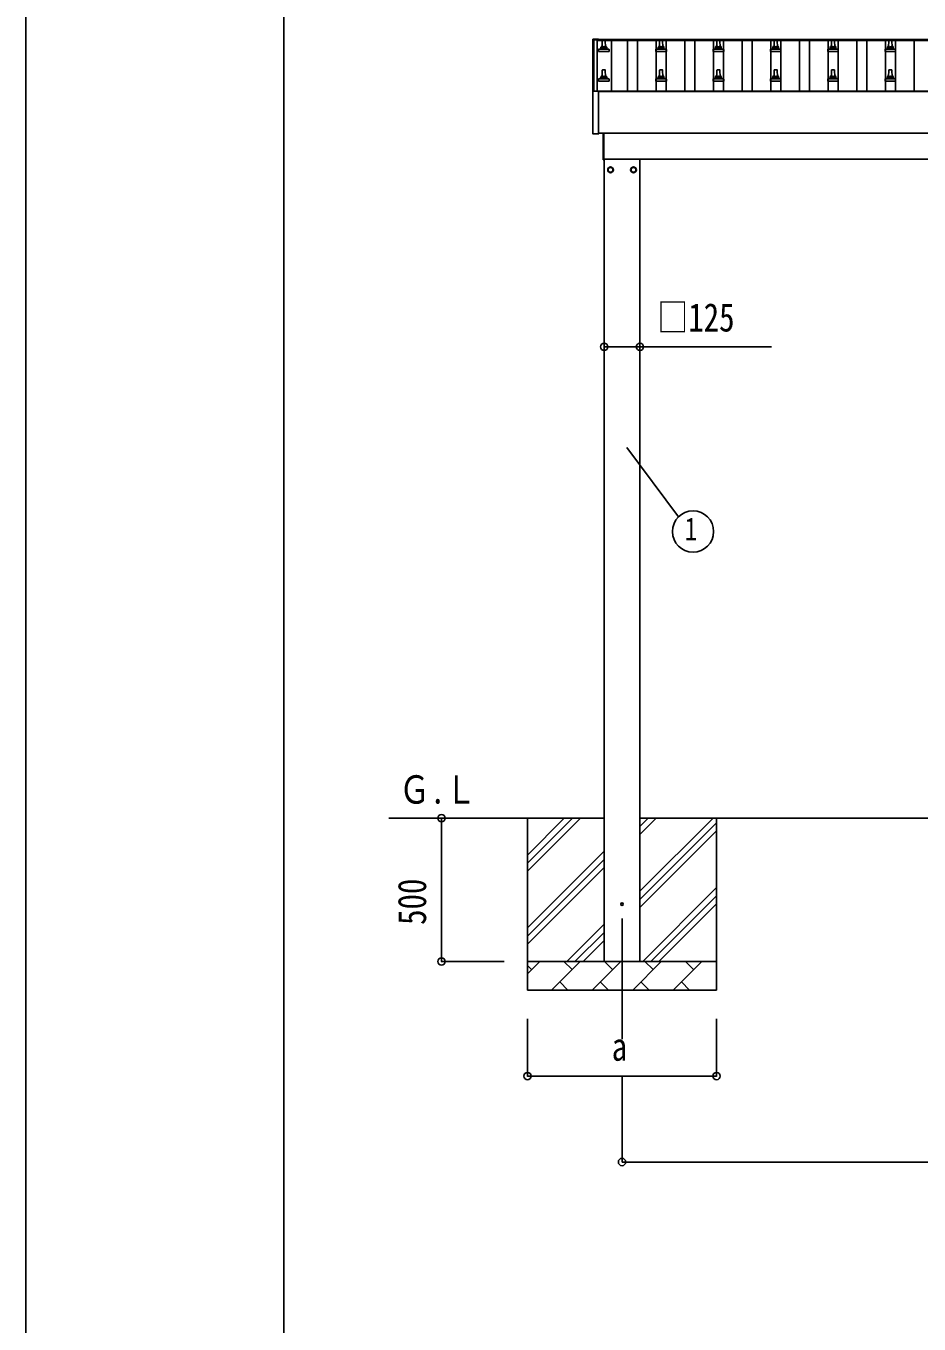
# Model space of a CAD drawing. Units: millimetres, scale not verified. Extents: x -12615 to 12615, y -8910 to 8910.
# Drawn here: x -12615 to -9498, y -4379 to 151 of the extents above; entities that cross this region are included whole.
import ezdxf
from ezdxf.enums import TextEntityAlignment as Align

# ---------------------------------------------------------------- set-up
doc = ezdxf.new("R2010")
doc.units = ezdxf.units.MM
doc.header["$LTSCALE"] = 40
for name, color, linetype in [('0-4_YKK_12', 2, 'Continuous'), ('0-5_YKK_13', 4, 'Continuous'), ('0-6_YKK_A1', 4, 'Continuous'), ('0-7_YKK_D', 6, 'Continuous'), ('0-8_YKK_ZWAK', 7, 'Continuous')]:
    doc.layers.add(name, color=color, linetype=linetype)
doc.styles.add('ＭＳ ゴシック', font='')
doc.styles.get('ＭＳ ゴシック').set_extended_font_data('MS Gothic')

msp = doc.modelspace()

# ---------------------------------------------------------------- linework, layer by layer
at = {"layer": '0-4_YKK_12'}
msp.add_line((-10534.94, -2964), (-10534.94, -3385.56), dxfattribs=at)
at = {"layer": '0-5_YKK_13'}
for p, q in [((-10636.74, 104.11), (-10636.74, 103.51)), ((-10636.74, 103.51), (-10636.74, -77.16)), ((-10635.74, 104.63), (-10617.74, 104.63)), ((-10616.74, 103.45), (-10616.74, 104.11)), ((-10616.74, 103.45), (-10616.74, 103.51)), ((-10604.44, 76.93), (-10603.71, 100.45)), ((-10602.71, 101.43), (-10594.17, 101.43)), ((-10593.17, 100.45), (-10592.44, 76.93)), ((-10404.44, 76.93), (-10403.71, 100.45)), ((-10402.71, 101.43), (-10394.17, 101.43)), ((-10393.17, 100.45), (-10392.44, 76.93)), ((-10204.44, 76.93), (-10203.71, 100.45)), ((-10202.71, 101.43), (-10194.17, 101.43)), ((-10193.17, 100.45), (-10192.44, 76.93)), ((-10004.44, 76.93), (-10003.71, 100.45)), ((-10002.71, 101.43), (-9994.17, 101.43)), ((-9993.17, 100.45), (-9992.44, 76.93)), ((-9804.44, 76.93), (-9803.71, 100.45)), ((-9802.71, 101.43), (-9794.17, 101.43)), ((-9793.17, 100.45), (-9792.44, 76.93)), ((-9604.44, 76.93), (-9603.71, 100.45)), ((-9602.71, 101.43), (-9594.17, 101.43)), ((-9593.17, 100.45), (-9592.44, 76.93)), ((-10616.69, 61.43), (-10616.69, 69.14)), ((-10580.19, 61.43), (-10616.69, 61.43)), ((-10616.31, 69.93), (-10580.57, 69.93)), ((-10615.93, 70.11), (-10609.2, 71.74)), ((-10608.82, 71.93), (-10588.06, 71.93)), ((-10608.44, 72.71), (-10608.44, 76.93)), ((-10607.44, 76.93), (-10589.44, 76.93)), ((-10588.44, 72.71), (-10588.44, 76.93)), ((-10580.95, 70.11), (-10587.68, 71.74)), ((-10580.19, 61.43), (-10580.19, 69.14)), ((-10416.69, 61.43), (-10416.69, 69.14)), ((-10380.19, 61.43), (-10416.69, 61.43)), ((-10416.31, 69.93), (-10380.57, 69.93)), ((-10415.93, 70.11), (-10409.2, 71.74)), ((-10408.82, 71.93), (-10388.06, 71.93)), ((-10408.44, 72.71), (-10408.44, 76.93)), ((-10407.44, 76.93), (-10389.44, 76.93)), ((-10388.44, 72.71), (-10388.44, 76.93)), ((-10380.95, 70.11), (-10387.68, 71.74)), ((-10380.19, 61.43), (-10380.19, 69.14)), ((-10216.69, 61.43), (-10216.69, 69.14)), ((-10180.19, 61.43), (-10216.69, 61.43)), ((-10216.31, 69.93), (-10180.57, 69.93)), ((-10215.93, 70.11), (-10209.2, 71.74)), ((-10208.82, 71.93), (-10188.06, 71.93)), ((-10208.44, 72.71), (-10208.44, 76.93)), ((-10207.44, 76.93), (-10189.44, 76.93)), ((-10188.44, 72.71), (-10188.44, 76.93)), ((-10180.95, 70.11), (-10187.68, 71.74)), ((-10180.19, 61.43), (-10180.19, 69.14)), ((-10016.69, 61.43), (-10016.69, 69.14)), ((-9980.19, 61.43), (-10016.69, 61.43)), ((-10016.31, 69.93), (-9980.57, 69.93)), ((-10015.93, 70.11), (-10009.2, 71.74)), ((-10008.82, 71.93), (-9988.06, 71.93)), ((-10008.44, 72.71), (-10008.44, 76.93)), ((-10007.44, 76.93), (-9989.44, 76.93)), ((-9988.44, 72.71), (-9988.44, 76.93)), ((-9980.95, 70.11), (-9987.68, 71.74)), ((-9980.19, 61.43), (-9980.19, 69.14)), ((-9816.69, 61.43), (-9816.69, 69.14)), ((-9780.19, 61.43), (-9816.69, 61.43)), ((-9816.31, 69.93), (-9780.57, 69.93)), ((-9815.93, 70.11), (-9809.2, 71.74)), ((-9808.82, 71.93), (-9788.06, 71.93)), ((-9808.44, 72.71), (-9808.44, 76.93)), ((-9807.44, 76.93), (-9789.44, 76.93)), ((-9788.44, 72.71), (-9788.44, 76.93)), ((-9780.95, 70.11), (-9787.68, 71.74)), ((-9780.19, 61.43), (-9780.19, 69.14)), ((-9616.69, 61.43), (-9616.69, 69.14)), ((-9580.19, 61.43), (-9616.69, 61.43)), ((-9616.31, 69.93), (-9580.57, 69.93)), ((-9615.93, 70.11), (-9609.2, 71.74)), ((-9608.82, 71.93), (-9588.06, 71.93)), ((-9608.44, 72.71), (-9608.44, 76.93)), ((-9607.44, 76.93), (-9589.44, 76.93)), ((-9588.44, 72.71), (-9588.44, 76.93)), ((-9580.95, 70.11), (-9587.68, 71.74)), ((-9580.19, 61.43), (-9580.19, 69.14)), ((-10616.69, -41.91), (-10616.69, -34.19)), ((-10580.19, -41.91), (-10616.69, -41.91)), ((-10616.31, -33.41), (-10580.57, -33.41)), ((-10615.93, -33.22), (-10609.2, -31.59)), ((-10608.82, -31.41), (-10588.06, -31.41)), ((-10608.44, -30.62), (-10608.44, -26.41)), ((-10607.44, -26.41), (-10589.44, -26.41)), ((-10604.44, -26.41), (-10603.71, -2.88)), ((-10602.71, -1.91), (-10594.17, -1.91)), ((-10593.17, -2.88), (-10592.44, -26.41)), ((-10588.44, -30.62), (-10588.44, -26.41)), ((-10580.95, -33.22), (-10587.68, -31.59)), ((-10580.19, -41.91), (-10580.19, -34.19)), ((-10416.69, -41.91), (-10416.69, -34.19)), ((-10380.19, -41.91), (-10416.69, -41.91)), ((-10416.31, -33.41), (-10380.57, -33.41)), ((-10415.93, -33.22), (-10409.2, -31.59)), ((-10408.82, -31.41), (-10388.06, -31.41)), ((-10408.44, -30.62), (-10408.44, -26.41)), ((-10407.44, -26.41), (-10389.44, -26.41)), ((-10404.44, -26.41), (-10403.71, -2.88)), ((-10402.71, -1.91), (-10394.17, -1.91)), ((-10393.17, -2.88), (-10392.44, -26.41)), ((-10388.44, -30.62), (-10388.44, -26.41)), ((-10380.95, -33.22), (-10387.68, -31.59)), ((-10380.19, -41.91), (-10380.19, -34.19)), ((-10216.69, -41.91), (-10216.69, -34.19)), ((-10180.19, -41.91), (-10216.69, -41.91)), ((-10216.31, -33.41), (-10180.57, -33.41)), ((-10215.93, -33.22), (-10209.2, -31.59)), ((-10208.82, -31.41), (-10188.06, -31.41)), ((-10208.44, -30.62), (-10208.44, -26.41)), ((-10207.44, -26.41), (-10189.44, -26.41)), ((-10204.44, -26.41), (-10203.71, -2.88)), ((-10202.71, -1.91), (-10194.17, -1.91)), ((-10193.17, -2.88), (-10192.44, -26.41)), ((-10188.44, -30.62), (-10188.44, -26.41)), ((-10180.95, -33.22), (-10187.68, -31.59)), ((-10180.19, -41.91), (-10180.19, -34.19)), ((-10016.69, -41.91), (-10016.69, -34.19)), ((-9980.19, -41.91), (-10016.69, -41.91)), ((-10016.31, -33.41), (-9980.57, -33.41)), ((-10015.93, -33.22), (-10009.2, -31.59)), ((-10008.82, -31.41), (-9988.06, -31.41)), ((-10008.44, -30.62), (-10008.44, -26.41)), ((-10007.44, -26.41), (-9989.44, -26.41)), ((-10004.44, -26.41), (-10003.71, -2.88)), ((-10002.71, -1.91), (-9994.17, -1.91)), ((-9993.17, -2.88), (-9992.44, -26.41)), ((-9988.44, -30.62), (-9988.44, -26.41)), ((-9980.95, -33.22), (-9987.68, -31.59)), ((-9980.19, -41.91), (-9980.19, -34.19)), ((-9816.69, -41.91), (-9816.69, -34.19)), ((-9780.19, -41.91), (-9816.69, -41.91)), ((-9816.31, -33.41), (-9780.57, -33.41)), ((-9815.93, -33.22), (-9809.2, -31.59)), ((-9808.82, -31.41), (-9788.06, -31.41)), ((-9808.44, -30.62), (-9808.44, -26.41)), ((-9807.44, -26.41), (-9789.44, -26.41)), ((-9804.44, -26.41), (-9803.71, -2.88)), ((-9802.71, -1.91), (-9794.17, -1.91)), ((-9793.17, -2.88), (-9792.44, -26.41)), ((-9788.44, -30.62), (-9788.44, -26.41)), ((-9780.95, -33.22), (-9787.68, -31.59)), ((-9780.19, -41.91), (-9780.19, -34.19)), ((-9616.69, -41.91), (-9616.69, -34.19)), ((-9580.19, -41.91), (-9616.69, -41.91)), ((-9616.31, -33.41), (-9580.57, -33.41)), ((-9615.93, -33.22), (-9609.2, -31.59)), ((-9608.82, -31.41), (-9588.06, -31.41)), ((-9608.44, -30.62), (-9608.44, -26.41)), ((-9607.44, -26.41), (-9589.44, -26.41)), ((-9604.44, -26.41), (-9603.71, -2.88)), ((-9602.71, -1.91), (-9594.17, -1.91)), ((-9593.17, -2.88), (-9592.44, -26.41)), ((-9588.44, -30.62), (-9588.44, -26.41)), ((-9580.95, -33.22), (-9587.68, -31.59)), ((-9580.19, -41.91), (-9580.19, -34.19)), ((-10636.74, -77.16), (-10636.74, -225.16)), ((-10635.74, -76.66), (-10636.24, -76.66)), ((-10617.74, -76.66), (-10635.74, -76.66)), ((-10617.24, -76.66), (-10617.74, -76.66)), ((-10616.74, -225.16), (-10616.74, -77.16)), ((-10636.24, -225.66), (-10617.24, -225.66)), ((-10600.44, -316.5), (-10600.44, -223.03)), ((-10598.44, -223.03), (-10598.44, -316.5)), ((-10598.44, -316.5), (-10600.44, -316.5)), ((-10566.34, -350.75), (-10566.44, -350.75)), ((-10566.34, -351.25), (-10566.44, -351.25)), ((-10503.54, -350.75), (-10503.44, -350.75)), ((-10503.54, -351.25), (-10503.44, -351.25))]:
    msp.add_line(p, q, dxfattribs=at)
for points in [[(-10636.74, 104.11), (-10636.71, 104.3), (-10636.63, 104.43), (-10636.54, 104.51), (-10636.46, 104.57), (-10636.38, 104.6), (-10636.33, 104.61), (-10636.29, 104.61), (-10636.25, 104.62), (-10636.06, 104.63), (-10635.88, 104.63), (-10635.74, 104.63)], [(-10617.74, 104.63), (-10617.55, 104.63), (-10617.38, 104.63), (-10617.24, 104.62), (-10617.17, 104.61), (-10617.11, 104.6), (-10617.02, 104.56), (-10616.89, 104.46), (-10616.8, 104.33), (-10616.79, 104.31)]]:
    msp.add_lwpolyline(points, dxfattribs=at)
for points in [[(-10574.94, -341.19), (-10583.44, -346.09), (-10583.44, -355.91), (-10574.94, -360.81), (-10566.44, -355.91), (-10566.44, -346.09)], [(-10494.94, -341.19), (-10486.44, -346.09), (-10486.44, -355.91), (-10494.94, -360.81), (-10503.44, -355.91), (-10503.44, -346.09)]]:
    msp.add_lwpolyline(points, close=True, dxfattribs=at)
for centre, radius in [((-10574.94, -351), 10), ((-10574.94, -351), 8.5), ((-10494.94, -351), 10), ((-10494.94, -351), 8.5), ((-10534.94, -2914), 4.5)]:
    msp.add_circle(centre, radius, dxfattribs=at)
for centre, radius, start, end in [((-10617.24, 104.11), 0.499, 0.00068, 23.5008), ((-10602.71, 100.43), 1, 90, 178.60509), ((-10594.17, 100.43), 1, 1.39491, 90), ((-10402.71, 100.43), 1, 90, 178.60509), ((-10394.17, 100.43), 1, 1.39491, 90), ((-10202.71, 100.43), 1, 90, 178.60509), ((-10194.17, 100.43), 1, 1.39491, 90), ((-10002.71, 100.43), 1, 90, 178.60509), ((-9994.17, 100.43), 1, 1.39491, 90), ((-9802.71, 100.43), 1, 90, 178.60509), ((-9794.17, 100.43), 1, 1.39491, 90), ((-9602.71, 100.43), 1, 90, 178.60509), ((-9594.17, 100.43), 1, 1.39491, 90), ((-10615.69, 69.14), 1, 103.62699, 180), ((-10609.44, 72.71), 1, 283.62699, 0), ((-10604.36, 76.29), 4.13, 90, 171.17633), ((-10607.44, 75.93), 1, 90, 180), ((-10595.11, 76.93), 4.83, 133.60282, 180), ((-10601.77, 76.93), 4.83, 0, 46.39718), ((-10592.53, 76.29), 4.13, 8.82367, 90), ((-10589.44, 75.93), 1, 0, 90), ((-10587.44, 72.71), 1, 180, 256.37301), ((-10581.19, 69.14), 1, 0, 76.37301), ((-10415.69, 69.14), 1, 103.62699, 180), ((-10409.44, 72.71), 1, 283.62699, 0), ((-10404.36, 76.29), 4.13, 90, 171.17633), ((-10407.44, 75.93), 1, 90, 180), ((-10395.11, 76.93), 4.83, 133.60282, 180), ((-10401.77, 76.93), 4.83, 0, 46.39718), ((-10392.53, 76.29), 4.13, 8.82367, 90), ((-10389.44, 75.93), 1, 0, 90), ((-10387.44, 72.71), 1, 180, 256.37301), ((-10381.19, 69.14), 1, 0, 76.37301), ((-10215.69, 69.14), 1, 103.62699, 180), ((-10209.44, 72.71), 1, 283.62699, 0), ((-10204.36, 76.29), 4.13, 90, 171.17633), ((-10207.44, 75.93), 1, 90, 180), ((-10195.11, 76.93), 4.83, 133.60282, 180), ((-10201.77, 76.93), 4.83, 0, 46.39718), ((-10192.53, 76.29), 4.13, 8.82367, 90), ((-10189.44, 75.93), 1, 0, 90), ((-10187.44, 72.71), 1, 180, 256.37301), ((-10181.19, 69.14), 1, 0, 76.37301), ((-10015.69, 69.14), 1, 103.62699, 180), ((-10009.44, 72.71), 1, 283.62699, 0), ((-10004.36, 76.29), 4.13, 90, 171.17633), ((-10007.44, 75.93), 1, 90, 180), ((-9995.11, 76.93), 4.83, 133.60282, 180), ((-10001.77, 76.93), 4.83, 0, 46.39718), ((-9992.53, 76.29), 4.13, 8.82367, 90), ((-9989.44, 75.93), 1, 0, 90), ((-9987.44, 72.71), 1, 180, 256.37301), ((-9981.19, 69.14), 1, 0, 76.37301), ((-9815.69, 69.14), 1, 103.62699, 180), ((-9809.44, 72.71), 1, 283.62699, 0), ((-9804.36, 76.29), 4.13, 90, 171.17633), ((-9807.44, 75.93), 1, 90, 180), ((-9795.11, 76.93), 4.83, 133.60282, 180), ((-9801.77, 76.93), 4.83, 0, 46.39718), ((-9792.53, 76.29), 4.13, 8.82367, 90), ((-9789.44, 75.93), 1, 0, 90), ((-9787.44, 72.71), 1, 180, 256.37301), ((-9781.19, 69.14), 1, 0, 76.37301), ((-9615.69, 69.14), 1, 103.62699, 180), ((-9609.44, 72.71), 1, 283.62699, 0), ((-9604.36, 76.29), 4.13, 90, 171.17633), ((-9607.44, 75.93), 1, 90, 180), ((-9595.11, 76.93), 4.83, 133.60282, 180), ((-9601.77, 76.93), 4.83, 0, 46.39718), ((-9592.53, 76.29), 4.13, 8.82367, 90), ((-9589.44, 75.93), 1, 0, 90), ((-9587.44, 72.71), 1, 180, 256.37301), ((-9581.19, 69.14), 1, 0, 76.37301), ((-10615.69, -34.19), 1, 103.62699, 180), ((-10609.44, -30.62), 1, 283.62699, 0), ((-10604.36, -27.04), 4.13, 90, 171.17633), ((-10607.44, -27.41), 1, 90, 180), ((-10602.71, -2.91), 1, 90, 178.60509), ((-10595.11, -26.41), 4.83, 133.60282, 180), ((-10601.77, -26.41), 4.83, 0, 46.39718), ((-10594.17, -2.91), 1, 1.39491, 90), ((-10592.53, -27.04), 4.13, 8.82367, 90), ((-10589.44, -27.41), 1, 0, 90), ((-10587.44, -30.62), 1, 180, 256.37301), ((-10581.19, -34.19), 1, 0, 76.37301), ((-10415.69, -34.19), 1, 103.62699, 180), ((-10409.44, -30.62), 1, 283.62699, 0), ((-10404.36, -27.04), 4.13, 90, 171.17633), ((-10407.44, -27.41), 1, 90, 180), ((-10402.71, -2.91), 1, 90, 178.60509), ((-10395.11, -26.41), 4.83, 133.60282, 180), ((-10401.77, -26.41), 4.83, 0, 46.39718), ((-10394.17, -2.91), 1, 1.39491, 90), ((-10392.53, -27.04), 4.13, 8.82367, 90), ((-10389.44, -27.41), 1, 0, 90), ((-10387.44, -30.62), 1, 180, 256.37301), ((-10381.19, -34.19), 1, 0, 76.37301), ((-10215.69, -34.19), 1, 103.62699, 180), ((-10209.44, -30.62), 1, 283.62699, 0), ((-10204.36, -27.04), 4.13, 90, 171.17633), ((-10207.44, -27.41), 1, 90, 180), ((-10202.71, -2.91), 1, 90, 178.60509), ((-10195.11, -26.41), 4.83, 133.60282, 180), ((-10201.77, -26.41), 4.83, 0, 46.39718), ((-10194.17, -2.91), 1, 1.39491, 90), ((-10192.53, -27.04), 4.13, 8.82367, 90), ((-10189.44, -27.41), 1, 0, 90), ((-10187.44, -30.62), 1, 180, 256.37301), ((-10181.19, -34.19), 1, 0, 76.37301), ((-10015.69, -34.19), 1, 103.62699, 180), ((-10009.44, -30.62), 1, 283.62699, 0), ((-10004.36, -27.04), 4.13, 90, 171.17633), ((-10007.44, -27.41), 1, 90, 180), ((-10002.71, -2.91), 1, 90, 178.60509), ((-9995.11, -26.41), 4.83, 133.60282, 180), ((-10001.77, -26.41), 4.83, 0, 46.39718), ((-9994.17, -2.91), 1, 1.39491, 90), ((-9992.53, -27.04), 4.13, 8.82367, 90), ((-9989.44, -27.41), 1, 0, 90), ((-9987.44, -30.62), 1, 180, 256.37301), ((-9981.19, -34.19), 1, 0, 76.37301), ((-9815.69, -34.19), 1, 103.62699, 180), ((-9809.44, -30.62), 1, 283.62699, 0), ((-9804.36, -27.04), 4.13, 90, 171.17633), ((-9807.44, -27.41), 1, 90, 180), ((-9802.71, -2.91), 1, 90, 178.60509), ((-9795.11, -26.41), 4.83, 133.60282, 180), ((-9801.77, -26.41), 4.83, 0, 46.39718), ((-9794.17, -2.91), 1, 1.39491, 90), ((-9792.53, -27.04), 4.13, 8.82367, 90), ((-9789.44, -27.41), 1, 0, 90), ((-9787.44, -30.62), 1, 180, 256.37301), ((-9781.19, -34.19), 1, 0, 76.37301), ((-9615.69, -34.19), 1, 103.62699, 180), ((-9609.44, -30.62), 1, 283.62699, 0), ((-9604.36, -27.04), 4.13, 90, 171.17633), ((-9607.44, -27.41), 1, 90, 180), ((-9602.71, -2.91), 1, 90, 178.60509), ((-9595.11, -26.41), 4.83, 133.60282, 180), ((-9601.77, -26.41), 4.83, 0, 46.39718), ((-9594.17, -2.91), 1, 1.39491, 90), ((-9592.53, -27.04), 4.13, 8.82367, 90), ((-9589.44, -27.41), 1, 0, 90), ((-9587.44, -30.62), 1, 180, 256.37301), ((-9581.19, -34.19), 1, 0, 76.37301), ((-10636.24, -77.16), 0.5, 90, 180), ((-10617.24, -77.16), 0.5, 0, 90), ((-10636.24, -225.16), 0.5, 180, 270), ((-10617.24, -225.16), 0.5, 270, 0), ((-10574.94, -351), 8.6, 171.25399, 188.74601), ((-10574.94, -351), 8.6, 111.25399, 128.74601), ((-10574.94, -351), 8.6, 231.25399, 248.74601), ((-10574.94, -351), 8.6, 51.25399, 68.74601), ((-10574.94, -351), 8.6, 291.25399, 308.74601), ((-10574.94, -351), 8.6, 1.66581, 8.74601), ((-10574.94, -351), 8.6, 351.25399, 358.33419), ((-10494.94, -351), 8.6, 171.25399, 178.33419), ((-10494.94, -351), 8.6, 181.66581, 188.74601), ((-10494.94, -351), 8.6, 111.25399, 128.74601), ((-10494.94, -351), 8.6, 231.25399, 248.74601), ((-10494.94, -351), 8.6, 51.25399, 68.74601), ((-10494.94, -351), 8.6, 291.25399, 308.74601), ((-10494.94, -351), 8.6, 351.25399, 8.74601)]:
    msp.add_arc(centre, radius, start, end, dxfattribs=at)
at = {"layer": '0-6_YKK_A1'}
for p, q in [((-10633.44, 102.48), (-10621.44, 102.48)), ((-10633.44, -76.66), (-10633.44, 102.48)), ((-10621.44, 103.45), (-7575.44, 103.45)), ((-10621.44, 103.45), (-10621.44, 99.86)), ((-10621.44, 102.48), (-10621.44, -76.66)), ((-10621.44, 99.86), (-7575.44, 99.86)), ((-10571.94, 99.86), (-10571.94, -76.6)), ((-10515.94, -76.6), (-10515.94, 99.86)), ((-10480.94, -76.6), (-10480.94, 99.86)), ((-10415.94, -76.6), (-10415.94, 99.86)), ((-10380.94, -76.6), (-10380.94, 99.86)), ((-10315.94, -76.6), (-10315.94, 99.86)), ((-10280.94, -76.6), (-10280.94, 99.86)), ((-10215.94, -76.6), (-10215.94, 99.86)), ((-10180.94, -76.6), (-10180.94, 99.86)), ((-10115.94, -76.6), (-10115.94, 99.86)), ((-10080.94, -76.6), (-10080.94, 99.86)), ((-10015.94, -76.6), (-10015.94, 99.86)), ((-9980.94, -76.6), (-9980.94, 99.86)), ((-9915.94, -76.6), (-9915.94, 99.86)), ((-9880.94, -76.6), (-9880.94, 99.86)), ((-9815.94, -76.6), (-9815.94, 99.86)), ((-9780.94, -76.6), (-9780.94, 99.86)), ((-9715.94, -76.6), (-9715.94, 99.86)), ((-9680.94, -76.6), (-9680.94, 99.86)), ((-9615.94, -76.6), (-9615.94, 99.86)), ((-9580.94, -76.6), (-9580.94, 99.86)), ((-9515.94, -76.6), (-9515.94, 99.86)), ((-10621.44, -76.6), (-7575.44, -76.6)), ((-10616.74, -78.15), (-7580.14, -78.15)), ((-7580.14, -223.03), (-10616.74, -223.03)), ((-10598.44, -314), (-7702.44, -314)), ((-10597.44, -3114), (-10597.44, -314)), ((-10472.44, -314), (-10472.44, -3114)), ((-10597.44, -2614), (-11348.26, -2614)), ((-10864.94, -2614), (-10864.94, -3214)), ((-10864.94, -2799.05), (-10679.89, -2614)), ((-10864.94, -2770.77), (-10708.17, -2614)), ((-10864.94, -2742.48), (-10736.46, -2614)), ((-7724.44, -2614), (-10472.44, -2614)), ((-10472.44, -2869.1), (-10217.34, -2614)), ((-10472.44, -2671.11), (-10415.33, -2614)), ((-10472.44, -2642.82), (-10443.62, -2614)), ((-10204.94, -2614), (-10204.94, -3214)), ((-10472.44, -2897.38), (-10204.94, -2629.88)), ((-10472.44, -2925.67), (-10204.94, -2658.17)), ((-10864.94, -2997.04), (-10597.44, -2729.54)), ((-10864.94, -3025.32), (-10597.44, -2757.82)), ((-10864.94, -3053.61), (-10597.44, -2786.11)), ((-10462.78, -3114), (-10204.94, -2856.16)), ((-10434.5, -3114), (-10204.94, -2884.44)), ((-10406.21, -3114), (-10204.94, -2912.73)), ((-10727.34, -3114), (-10597.44, -2984.1)), ((-10699.06, -3114), (-10597.44, -3012.38)), ((-10670.77, -3114), (-10597.44, -3040.67)), ((-10864.94, -3114), (-10204.94, -3114)), ((-10864.94, -3156.89), (-10822.05, -3114)), ((-10780.63, -3214), (-10680.63, -3114)), ((-10709.18, -3142.55), (-10737.73, -3114)), ((-10639.2, -3214), (-10539.2, -3114)), ((-10567.76, -3142.55), (-10596.31, -3114)), ((-10497.78, -3214), (-10397.78, -3114)), ((-10426.34, -3142.55), (-10454.89, -3114)), ((-10356.36, -3214), (-10256.36, -3114)), ((-10284.92, -3142.55), (-10313.47, -3114)), ((-10208.22, -3114), (-10204.94, -3110.72)), ((-10850.6, -3142.55), (-10864.94, -3128.21)), ((-10204.94, -3214), (-10864.94, -3214)), ((-10752.07, -3185.45), (-10723.52, -3214)), ((-10610.65, -3185.45), (-10582.1, -3214)), ((-10469.23, -3185.45), (-10440.68, -3214)), ((-10327.81, -3185.45), (-10299.26, -3214))]:
    msp.add_line(p, q, dxfattribs=at)
at = {"layer": '0-7_YKK_D'}
for p, q in [((-10517.65, -1319.68), (-10337.85, -1562.33)), ((-11164.94, -3114), (-11164.94, -2614)), ((-10945.76, -3114), (-11165.94, -3114)), ((-10864.94, -3314), (-10864.94, -3515)), ((-10204.94, -3314), (-10204.94, -3515)), ((-10204.94, -3514), (-10864.94, -3514)), ((-10534.94, -3515), (-10534.94, -3815)), ((-10534.94, -3814), (-7661.94, -3814))]:
    msp.add_line(p, q, dxfattribs=at)
msp.add_lwpolyline([(-10597.44, -969), (-10472.44, -969), (-10013.44, -969)], dxfattribs=at)
for centre, radius in [((-10597.44, -969), 12.75), ((-10472.44, -969), 12.75), ((-10287.13, -1613.43), 72), ((-11164.94, -2614), 12.75), ((-11164.94, -3114), 12.75), ((-10864.94, -3514), 12.75), ((-10204.94, -3514), 12.75), ((-10534.94, -3814), 12.75)]:
    msp.add_circle(centre, radius, dxfattribs=at)
at = {"layer": '0-8_YKK_ZWAK'}
msp.add_line((-11714.94, -7575), (-11714.94, 8325), dxfattribs=at)
msp.add_lwpolyline([(-12615, -8910), (12615, -8910), (12615, 8910), (-12615, 8910)], close=True, dxfattribs=at)

# ---------------------------------------------------------------- texts
at = {"layer": '0-6_YKK_A1', "style": 'ＭＳ ゴシック', "width": 0.8}
msp.add_text('Ｇ.Ｌ', height=98.97, dxfattribs=at).set_placement((-11312.78, -2592.83), align=Align.BOTTOM_LEFT)
at = {"layer": '0-7_YKK_D', "style": 'ＭＳ ゴシック', "width": 0.8}
for s, height, p in [('□125', 98.97, (-10411.84, -945)), ('1', 79.18, (-10315.93, -1667.43)), ('a', 98.97, (-10570.94, -3490))]:
    msp.add_text(s, height=height, dxfattribs=at).set_placement(p, align=Align.BOTTOM_LEFT)
msp.add_text('500', height=98.97, rotation=90, dxfattribs=at).set_placement((-11188.94, -2986.4), align=Align.BOTTOM_LEFT)

doc.saveas('drawing.dxf')
